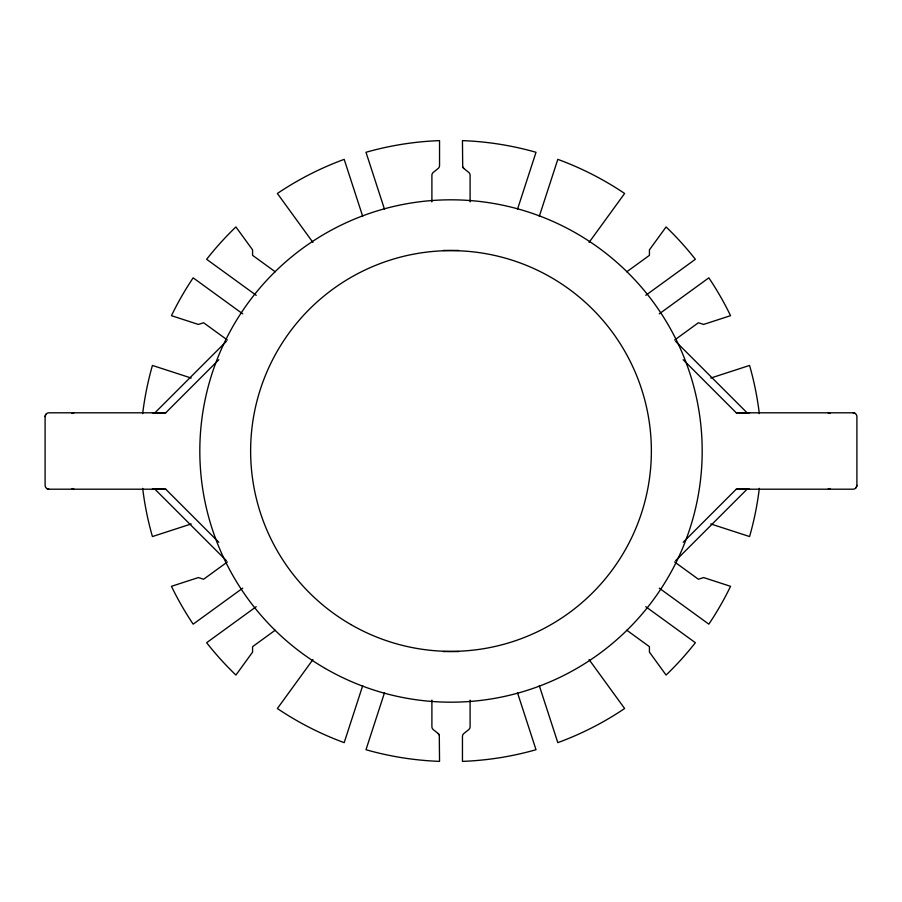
<?xml version="1.0" encoding="UTF-8"?>
<svg xmlns="http://www.w3.org/2000/svg" width="902" height="902" viewBox="0 0 902 902"><rect width="100%" height="100%" fill="white"/><g stroke="black" fill="none" stroke-linecap="round" stroke-linejoin="round"><path stroke-width="1.35" d="M218.836 542.305L165.742 489.2L48.922 489.2A3.822 3.822 0 0 1 45.1 485.377L45.1 416.623L45.833 414.368M362.694 685.689L344.192 742.639A310.581 310.581 0 0 1 277.376 708.521L312.915 659.599M517.511 209.219L536.013 152.28A310.581 310.581 0 0 0 462.455 140.622L462.703 166.87A3.822 3.822 0 0 0 463.899 168.516L468.668 172.338A3.822 3.822 0 0 1 470.1 175.315L470.1 201.868M384.489 692.781L365.987 749.72A310.581 310.581 0 0 0 439.545 761.378L439.297 735.13A3.822 3.822 0 0 0 438.101 733.484L433.332 729.662A3.822 3.822 0 0 1 431.9 726.685L431.9 700.132M539.306 216.311L557.808 159.361A310.581 310.581 0 0 1 624.624 193.479L589.085 242.401M856.167 487.632L856.9 485.377L856.9 416.623A3.822 3.822 0 0 0 853.078 412.8L736.257 412.8L683.164 359.695M155.595 412.924L154.851 412.879L226.402 341.328M154.851 412.879L165.742 412.8L218.836 359.695M683.164 542.305L736.257 489.2L747.149 489.121L675.598 560.672M227.383 561.969L203.593 579.253L198.384 577.562L171.448 586.323A310.581 310.581 0 0 0 193.163 624.161L242.739 588.149M626.766 271.795L649.429 255.334L649.429 249.865L666.082 226.943A310.581 310.581 0 0 1 695.363 259.291L645.787 295.304M256.213 606.696L206.637 642.709A310.581 310.581 0 0 0 235.918 675.057L252.571 652.135L252.571 646.666L275.234 630.205M659.261 313.851L708.837 277.839A310.581 310.581 0 0 1 730.552 315.677L703.616 324.438L698.407 322.747L674.617 340.031M191.213 523.949L152.427 536.555A310.581 310.581 0 0 1 142.674 488.354M710.787 378.051L749.573 365.445A310.581 310.581 0 0 1 759.326 413.646M746.405 412.924L747.149 412.879L675.598 341.328M155.595 489.076L152.449 489.2A37.816 37.816 0 0 0 156.012 489.031M443.277 250.44L458.723 250.44M165.742 412.8L48.922 412.8A3.822 3.822 0 0 0 45.1 416.623M736.257 489.2L853.078 489.2A3.822 3.822 0 0 0 856.9 485.377M443.277 651.56L458.723 651.56M736.257 412.8L747.149 412.879M165.742 489.2L154.851 489.121L226.402 560.672M747.149 489.121L746.405 489.076M853.078 412.8L855.322 413.522M710.787 523.949L749.573 536.555A310.581 310.581 0 0 0 759.326 488.354M191.213 378.051L152.427 365.445A310.581 310.581 0 0 0 142.674 413.646M46.678 488.478L48.922 489.2M275.234 271.795L252.571 255.334L252.571 249.865L235.918 226.943A310.581 310.581 0 0 0 206.637 259.291L256.213 295.304M674.617 561.969L698.407 579.253L703.616 577.562L730.552 586.323A310.581 310.581 0 0 1 708.837 624.161L659.261 588.149M242.739 313.851L193.163 277.839A310.581 310.581 0 0 0 171.448 315.677L198.384 324.438L203.593 322.747L227.383 340.031M645.787 606.696L695.363 642.709A310.581 310.581 0 0 1 666.082 675.057L649.429 652.135L649.429 646.666L626.766 630.205M462.703 166.87L463.899 168.516M312.915 242.401L277.376 193.479A310.581 310.581 0 0 1 344.192 159.361L362.694 216.311M589.085 659.599L624.624 708.521A310.581 310.581 0 0 1 557.808 742.639L539.306 685.689M438.101 733.484L439.297 735.13M384.489 209.219L365.987 152.28A310.581 310.581 0 0 1 439.545 140.622L439.545 165.528A3.822 3.822 0 0 1 438.101 168.516L433.332 172.338A3.822 3.822 0 0 0 431.9 175.315L431.9 201.868M517.511 692.781L536.013 749.72A310.581 310.581 0 0 1 462.455 761.378L462.455 736.472A3.822 3.822 0 0 1 463.899 733.484L468.668 729.662A3.822 3.822 0 0 0 470.1 726.685L470.1 700.132M72.059 413.522A3.822 3.304 -90 0 1 73.998 412.8M73.998 489.2A3.822 3.304 90 0 1 72.059 488.478M152.449 412.8A37.816 37.816 0 0 1 156.012 412.969M828.002 412.8A3.822 3.304 -90 0 1 829.941 413.522M749.551 489.2A37.816 37.816 0 0 1 745.988 489.031M745.988 412.969A37.816 37.816 0 0 1 749.551 412.8M829.941 488.478A3.822 3.304 90 0 1 828.002 489.2M350.81 624.522A200.368 200.368 0 0 0 651.368 451A200.368 200.368 0 0 0 350.81 277.478A200.368 200.368 0 0 0 350.81 624.522M325.408 668.529A251.184 251.184 0 0 0 702.184 451A251.184 251.184 0 0 0 325.408 233.471A251.184 251.184 0 0 0 325.408 668.529"/></g></svg>
